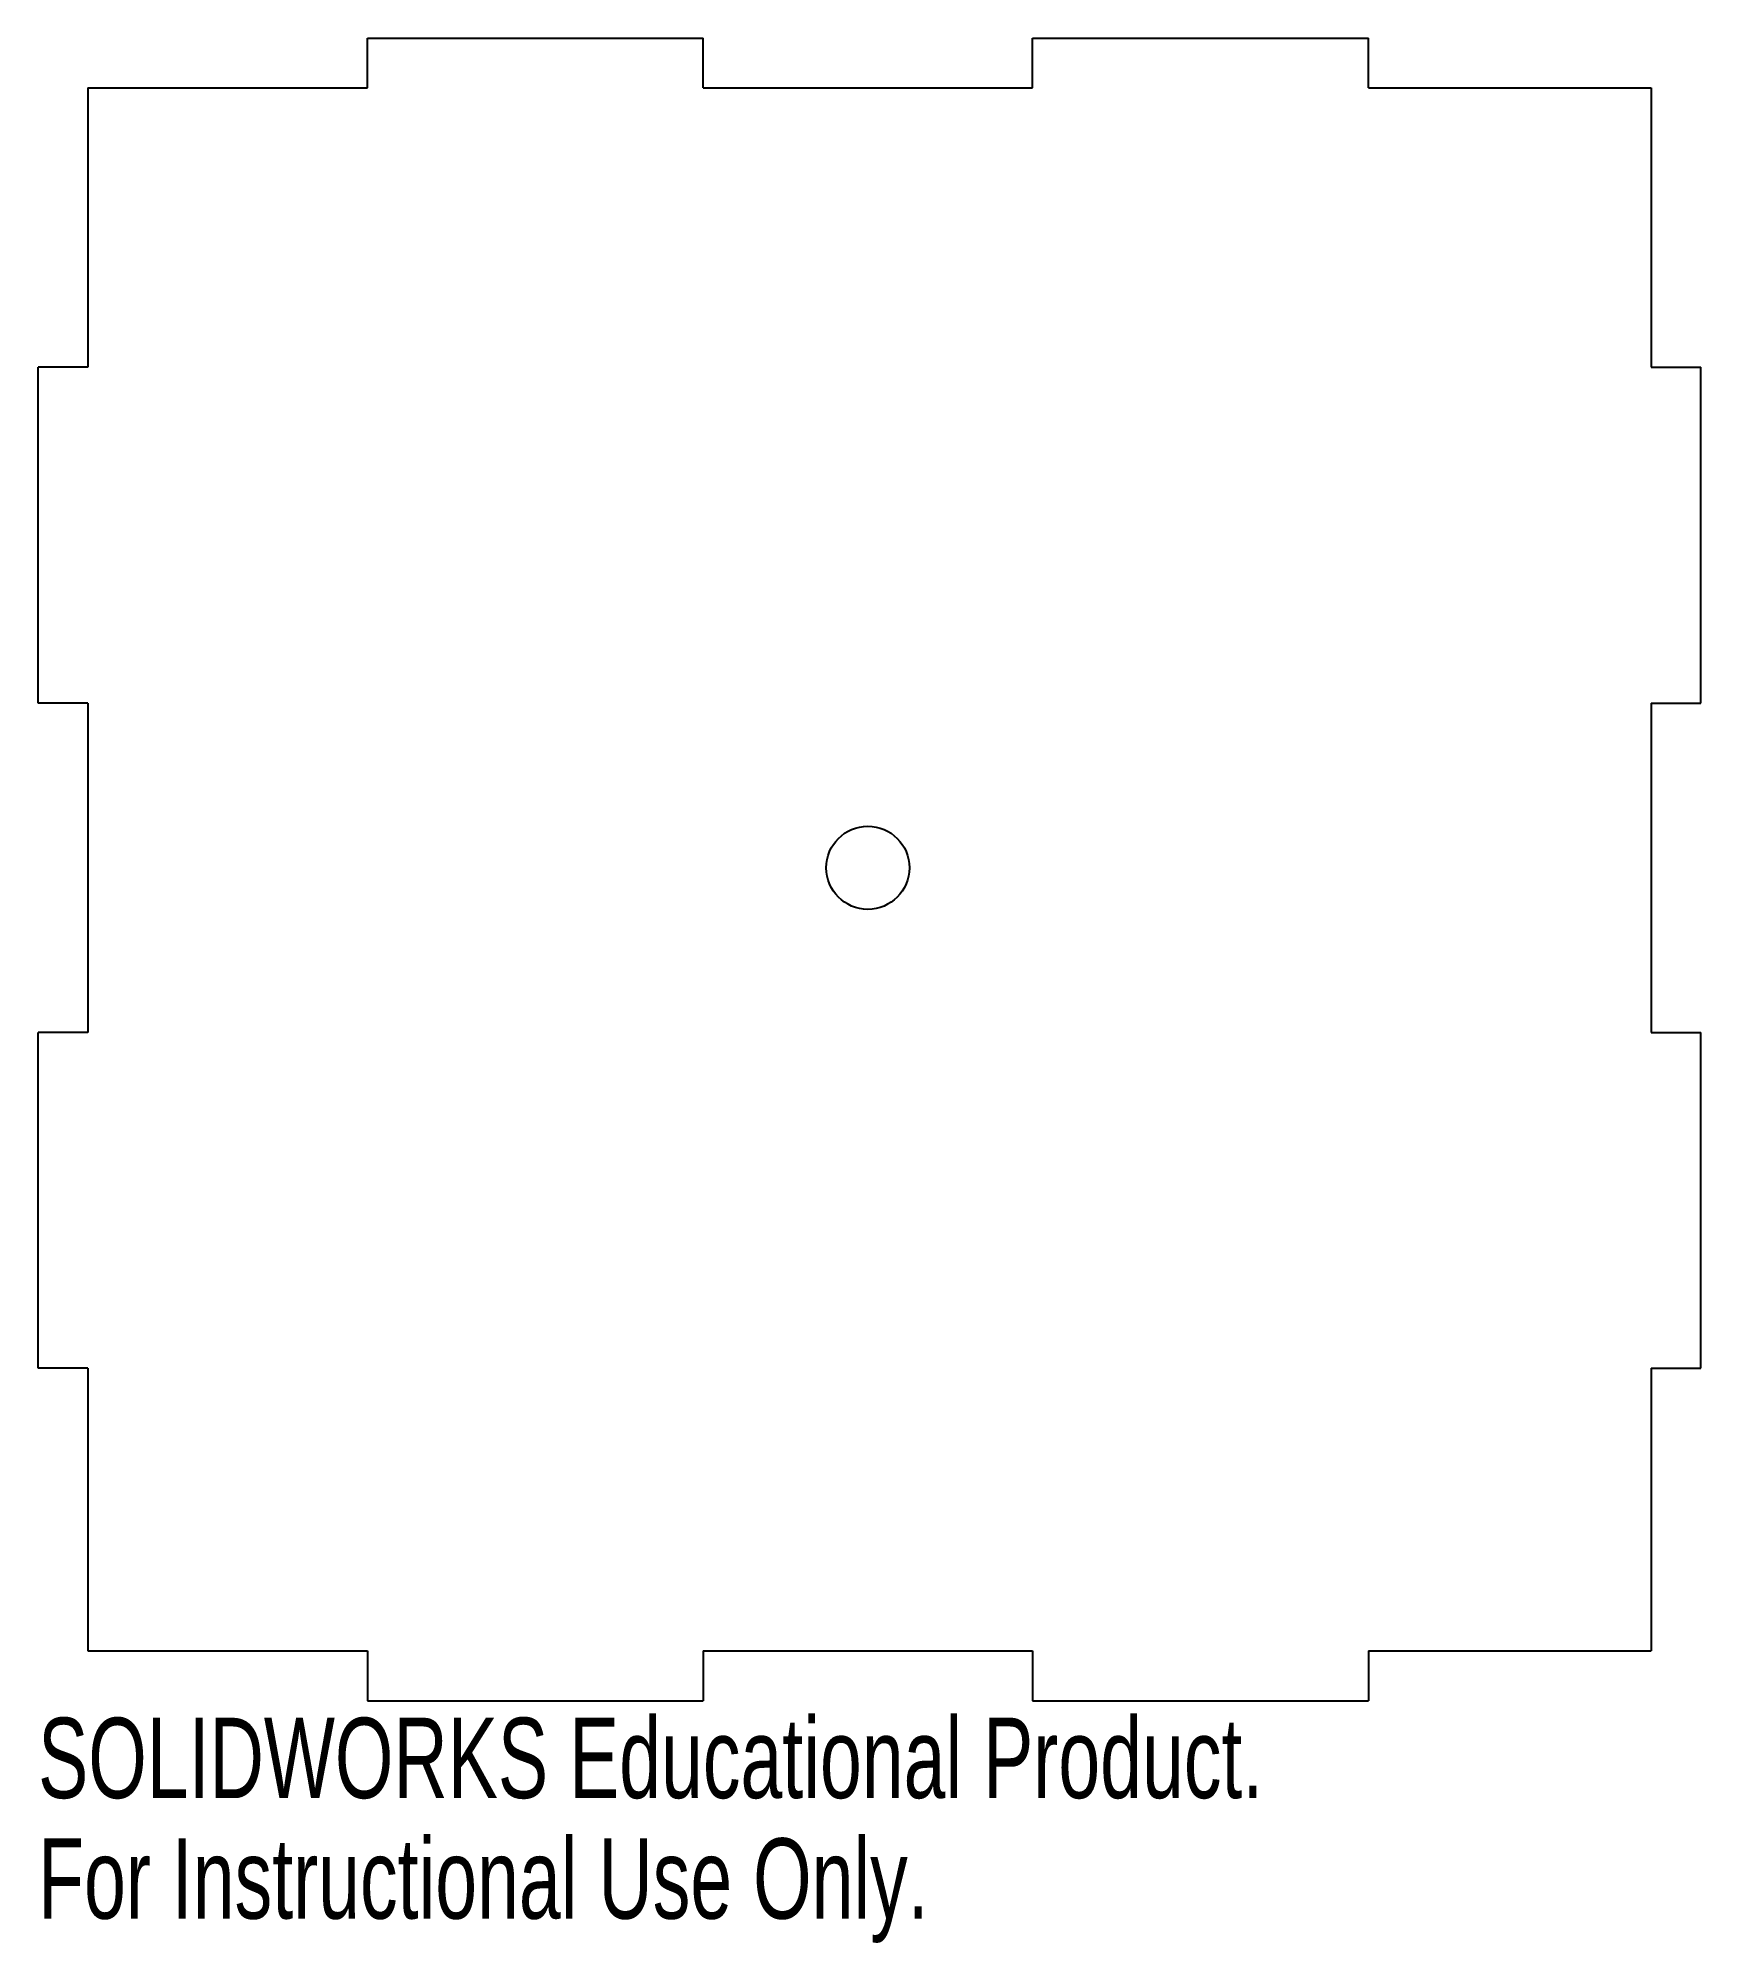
# Model space of a CAD drawing. Header units: millimetres. Extents: x 0 to 100, y -15 to 100.
import ezdxf

# ---------------------------------------------------------------- set-up
doc = ezdxf.new("R2010")
doc.units = ezdxf.units.MM
doc.styles.add('SLDTEXTSTYLE0', font='TXT', dxfattribs={"width": 0.7})

msp = doc.modelspace()

# ---------------------------------------------------------------- linework, layer by layer
at = {"color": 7, "linetype": 'Continuous', "lineweight": 25}
for p, q in [((19.8, 97), (19.8, 100)), ((19.8, 100), (40, 100)), ((40, 97), (40, 100)), ((59.8, 97), (59.8, 100)), ((59.8, 100), (80, 100)), ((80, 97), (80, 100)), ((3, 97), (3, 80.2)), ((3, 97), (19.8, 97)), ((40, 97), (59.8, 97)), ((80, 97), (97, 97)), ((97, 97), (97, 80.2)), ((0, 60), (0, 80.2)), ((3, 80.2), (0, 80.2)), ((97, 80.2), (100, 80.2)), ((100, 60), (100, 80.2)), ((3, 60), (0, 60)), ((3, 60), (3, 40.2)), ((97, 60), (100, 60)), ((97, 60), (97, 40.2)), ((0, 20), (0, 40.2)), ((3, 40.2), (0, 40.2)), ((97, 40.2), (100, 40.2)), ((100, 20), (100, 40.2)), ((3, 20), (0, 20)), ((3, 20), (3, 3)), ((97, 20), (100, 20)), ((97, 20), (97, 3)), ((3, 3), (19.8, 3)), ((19.8, 3), (19.8, 0)), ((40, 3), (59.8, 3)), ((40, 3), (40, 0)), ((59.8, 3), (59.8, 0)), ((80, 3), (97, 3)), ((80, 3), (80, 0)), ((19.8, 0), (40, 0)), ((59.8, 0), (80, 0))]:
    msp.add_line(p, q, dxfattribs=at)
msp.add_circle((49.9, 50.1), 2.5, dxfattribs=at)

# ---------------------------------------------------------------- texts
at = {"color": 7, "linetype": 'Continuous', "char_height": 4.8336, "attachment_point": 1, "style": 'SLDTEXTSTYLE0'}
for s, insert in [('SOLIDWORKS Educational Product.', (0, -1.02)), ('For Instructional Use Only.', (0, -8.27))]:
    msp.add_mtext(s, dxfattribs=dict(at, insert=insert))

doc.saveas('drawing.dxf')
